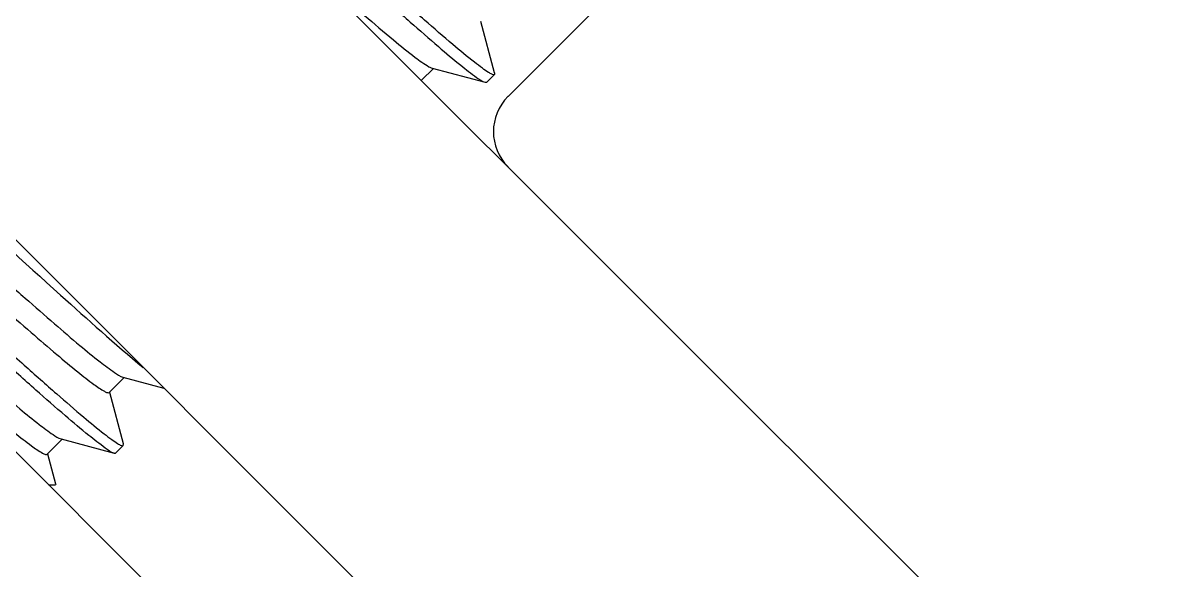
# Model space of a CAD drawing. Extents: x -1396510 to 1250330, y -1892470 to 1623980.
# Drawn here: x -1171355.9 to -1171247.2, y -62558.7 to -62506.5 of the extents above; entities that cross this region are included whole.
import ezdxf

# ---------------------------------------------------------------- set-up
doc = ezdxf.new("R2010")
doc.units = 0
doc.header["$LTSCALE"] = 1000
doc.header["$MEASUREMENT"] = 0

msp = doc.modelspace()

# ---------------------------------------------------------------- linework, layer by layer
at = {"linetype": 'Continuous'}
for p, q in [((-1171309.71, -62594.29), (-1172781.27, -61122.74)), ((-1171390.49, -62439.47), (-1171189.09, -62640.87)), ((-1171249.11, -62634.7), (-1171417.41, -62466.4)), ((-1171276.05, -62479.87), (-1171309.7, -62513.53)), ((-1171311, -62511.3), (-1171312.31, -62506.39)), ((-1171317.96, -62512), (-1171316.82, -62510.86)), ((-1171316.94, -62510.83), (-1171311.88, -62512.19)), ((-1171311.74, -62512.18), (-1171311.01, -62511.45)), ((-1171311, -62511.3), (-1171311.01, -62511.45)), ((-1171311.88, -62512.19), (-1171311.74, -62512.18)), ((-1171347.7, -62541.74), (-1171346.27, -62540.31)), ((-1171346.39, -62540.28), (-1171342.49, -62541.33)), ((-1171346.34, -62546.64), (-1171347.64, -62541.73)), ((-1171353.59, -62547.63), (-1171352.16, -62546.2)), ((-1171352.28, -62546.17), (-1171347.22, -62547.53)), ((-1171352.78, -62550.47), (-1171353.53, -62547.62)), ((-1171347.08, -62547.52), (-1171346.35, -62546.78)), ((-1171346.35, -62546.78), (-1171346.34, -62546.64)), ((-1171353.47, -62550.54), (-1171352.81, -62550.54)), ((-1171352.78, -62550.47), (-1171352.81, -62550.54))]:
    msp.add_line(p, q, dxfattribs=at)
msp.add_arc((-1171306.34, -62516.89), 4.76, 135.0001, 224.9999, dxfattribs=at)
for points, knots in [([(-1171311.01, -62511.45), (-1171311.05, -62511.49), (-1171311.3, -62511.41), (-1171311.64, -62511.21), (-1171312.23, -62510.8), (-1171313.36, -62509.94), (-1171315.2, -62508.4), (-1171317.86, -62506.1), (-1171321.06, -62503.26), (-1171324.68, -62499.99), (-1171328.6, -62496.43), (-1171331.3, -62493.98), (-1171332.67, -62492.72)], [0, 0, 0, 0, 0.006599, 0.021625, 0.045781, 0.078987, 0.171384, 0.295463, 0.446514, 0.618784, 0.805662, 1, 1, 1, 1]), ([(-1171333.41, -62493.46), (-1171330.84, -62495.79), (-1171327.11, -62499.2), (-1171322.31, -62503.53), (-1171319.19, -62506.31), (-1171316.54, -62508.62), (-1171314.44, -62510.41), (-1171312.97, -62511.52), (-1171312.19, -62512.11), (-1171311.88, -62512.19)], [0, 0, 0, 0, 0.364383, 0.530802, 0.678901, 0.803592, 0.900607, 0.966701, 1, 1, 1, 1]), ([(-1171326.69, -62502.92), (-1171325.59, -62503.89), (-1171323.58, -62505.65), (-1171320.88, -62507.96), (-1171318.84, -62509.6), (-1171317.7, -62510.45), (-1171317.24, -62510.7)], [0, 0, 0, 0, 0.35859, 0.653631, 0.870795, 1, 1, 1, 1]), ([(-1171389.54, -62509.33), (-1171389.22, -62509.42), (-1171388.41, -62510.04), (-1171386.87, -62511.2), (-1171384.68, -62513.08), (-1171381.91, -62515.49), (-1171378.65, -62518.4), (-1171375.03, -62521.68), (-1171371.16, -62525.2), (-1171367.18, -62528.83), (-1171363.22, -62532.43), (-1171359.44, -62535.86), (-1171355.95, -62538.99), (-1171352.89, -62541.71), (-1171350.35, -62543.91), (-1171348.59, -62545.36), (-1171347.52, -62546.18), (-1171346.96, -62546.56), (-1171346.63, -62546.76), (-1171346.39, -62546.83), (-1171346.35, -62546.78)], [0, 0, 0, 0, 0.017252, 0.051746, 0.102435, 0.167526, 0.244667, 0.331057, 0.423554, 0.51879, 0.613297, 0.703634, 0.786511, 0.858917, 0.918226, 0.962307, 0.978135, 0.98965, 0.99682, 1, 1, 1, 1]), ([(-1171383.16, -62509.22), (-1171383.12, -62509.18), (-1171382.92, -62509.22), (-1171382.41, -62509.49), (-1171381.35, -62510.23), (-1171379.74, -62511.52), (-1171377.59, -62513.33), (-1171375.01, -62515.57), (-1171372.07, -62518.16), (-1171368.88, -62521), (-1171364.44, -62524.97), (-1171360.04, -62528.92), (-1171355.82, -62532.65), (-1171353.05, -62535.08), (-1171350.67, -62537.11), (-1171348.77, -62538.69), (-1171347.42, -62539.68), (-1171346.68, -62540.2), (-1171346.39, -62540.28)], [0, 0, 0, 0, 0.003453, 0.010691, 0.037881, 0.081592, 0.14037, 0.212138, 0.294327, 0.383985, 0.477885, 0.664852, 0.751185, 0.82854, 0.894141, 0.945652, 0.981282, 1, 1, 1, 1]), ([(-1171347.22, -62547.53), (-1171347.54, -62547.44), (-1171348.35, -62546.82), (-1171349.89, -62545.66), (-1171352.08, -62543.78), (-1171354.85, -62541.36), (-1171358.11, -62538.45), (-1171361.74, -62535.18), (-1171365.61, -62531.66), (-1171369.59, -62528.03), (-1171373.54, -62524.43), (-1171377.32, -62521), (-1171380.81, -62517.86), (-1171383.87, -62515.15), (-1171386.41, -62512.95), (-1171388.17, -62511.5), (-1171389.24, -62510.68), (-1171389.8, -62510.3), (-1171390.13, -62510.1), (-1171390.37, -62510.03), (-1171390.41, -62510.08)], [0, 0, 0, 0, 0.017284, 0.051805, 0.102515, 0.167619, 0.244765, 0.331155, 0.423646, 0.518872, 0.613365, 0.703686, 0.786549, 0.85894, 0.918237, 0.96231, 0.978138, 0.989649, 0.996822, 1, 1, 1, 1]), ([(-1171383.98, -62510.92), (-1171383.58, -62511.16), (-1171382.64, -62511.86), (-1171380.14, -62513.86), (-1171376.07, -62517.39), (-1171370.4, -62522.42), (-1171365.22, -62527.07), (-1171360.98, -62530.85), (-1171357.99, -62533.52), (-1171355.24, -62535.92), (-1171352.85, -62537.99), (-1171350.86, -62539.65), (-1171349.37, -62540.83), (-1171348.4, -62541.5), (-1171347.93, -62541.75), (-1171347.73, -62541.78), (-1171347.7, -62541.74)], [0, 0, 0, 0, 0.029245, 0.073611, 0.201697, 0.367755, 0.550116, 0.639962, 0.724949, 0.802281, 0.869418, 0.924165, 0.96476, 0.989985, 0.99672, 1, 1, 1, 1]), ([(-1171388.92, -62515.09), (-1171388.65, -62515.14), (-1171387.97, -62515.62), (-1171386.71, -62516.53), (-1171384.93, -62518), (-1171382.69, -62519.9), (-1171380.06, -62522.2), (-1171376.01, -62525.77), (-1171370.7, -62530.53), (-1171365.38, -62535.3), (-1171361.31, -62538.9), (-1171358.65, -62541.22), (-1171356.38, -62543.15), (-1171354.56, -62544.65), (-1171353.27, -62545.6), (-1171352.56, -62546.1), (-1171352.28, -62546.17)], [0, 0, 0, 0, 0.016904, 0.049899, 0.098135, 0.160038, 0.233525, 0.316102, 0.497069, 0.678477, 0.761592, 0.835805, 0.898598, 0.947855, 0.981962, 1, 1, 1, 1]), ([(-1171362.86, -62522.91), (-1171359.36, -62526.1), (-1171353.27, -62531.63), (-1171347.15, -62537.12), (-1171344.46, -62539.35)], [0, 0, 0, 0, 0.575958, 1, 1, 1, 1]), ([(-1171370.57, -62533.43), (-1171369.48, -62534.41), (-1171367.35, -62536.32), (-1171364.26, -62539.07), (-1171361.42, -62541.56), (-1171358.94, -62543.71), (-1171356.87, -62545.44), (-1171355.32, -62546.67), (-1171354.31, -62547.38), (-1171353.82, -62547.64), (-1171353.63, -62547.67), (-1171353.59, -62547.63)], [0, 0, 0, 0, 0.198201, 0.386507, 0.558446, 0.708123, 0.830426, 0.921237, 0.977692, 0.992742, 1, 1, 1, 1]), ([(-1171347.08, -62547.52), (-1171347.09, -62547.53), (-1171347.15, -62547.55), (-1171347.19, -62547.54), (-1171347.22, -62547.53)], [0, 0, 0, 0, 0.398964, 1, 1, 1, 1])]:
    msp.add_open_spline(points, degree=3, knots=knots, dxfattribs=at)
msp.add_open_spline([(-1171317.24, -62510.7), (-1171317.14, -62510.75), (-1171317.05, -62510.8), (-1171316.94, -62510.83)], degree=3, dxfattribs=at)

doc.saveas('drawing.dxf')
